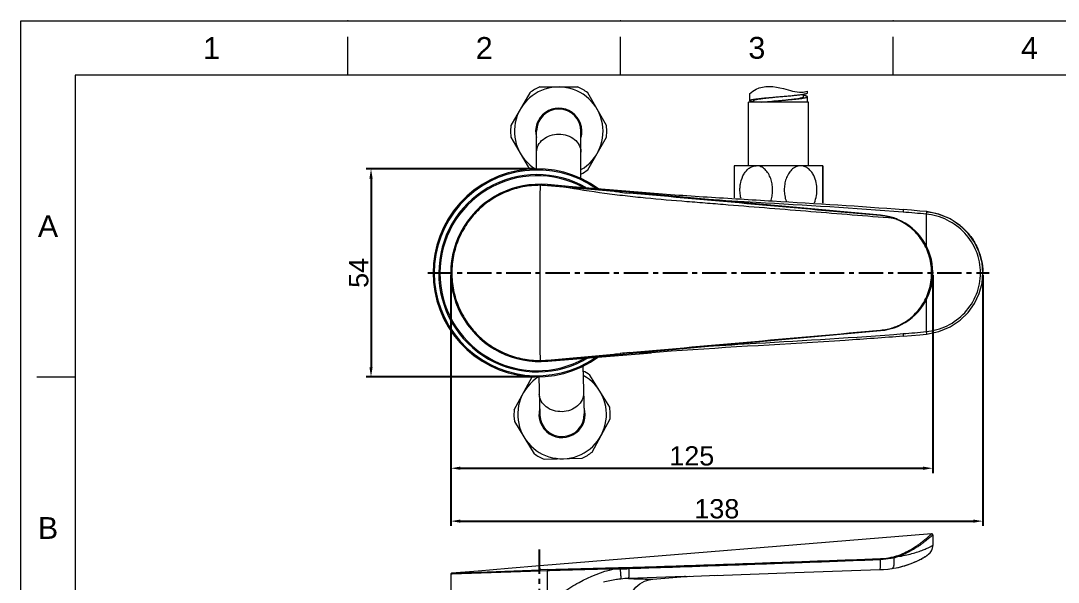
# Model space of a CAD drawing. Header units: millimetres. Extents: x 1334 to 1928, y -1757 to -1337.
# Drawn here: x 1334.4 to 1603.5, y -1482.9 to -1337.2 of the extents above; entities that cross this region are included whole.
import ezdxf

# ---------------------------------------------------------------- set-up
doc = ezdxf.new("R2010")
doc.units = ezdxf.units.MM
doc.header["$LTSCALE"] = 0.1
doc.linetypes.add('CENTERX2', pattern=[101.6, 63.5, -12.7, 12.7, -12.7])
doc.layers.get('0').update_dxf_attribs({"lineweight": 13})
doc.layers.add('CENTER', color=1, linetype='CENTERX2')
doc.layers.add('DIM', color=3, linetype='Continuous', lineweight=9)
doc.styles.get("Standard").update_dxf_attribs({"font": 'arial.ttf'})
doc.dimstyles.new('ISO-25', dxfattribs={"dimtxt": 2.5, "dimasz": 2.5, "dimexe": 1.25, "dimexo": 0.625, "dimtad": 1, "dimtxsty": 'Standard', "dimcen": 2.5, "dimadec": 0, "dimazin": 0, "dimtfac": 1, "dimtmove": 0, "dimatfit": 3, "dimfxl": 0, "dimarcsym": 0})

# ---------------------------------------------------------------- blocks, each defined once
blk = doc.blocks.new('*D32')
at = {"layer": 'Defpoints', "color": 0}
for p in [(1468.32, -1375.62), (1425.24, -1429.62), (1468.32, -1429.62)]:
    blk.add_point(p, dxfattribs=at)
at = {"layer": 'DIM', "color": 0, "linetype": 'ByBlock', "lineweight": -2}
for p, q in [((1467.7, -1375.62), (1423.99, -1375.62)), ((1425.24, -1378.12), (1425.24, -1427.12)), ((1467.7, -1429.62), (1423.99, -1429.62))]:
    blk.add_line(p, q, dxfattribs=at)
at = {"layer": 'DIM', "color": 0}
for points in [[(1424.82, -1378.12), (1425.65, -1378.12), (1425.24, -1375.62)], [(1424.82, -1427.12), (1425.65, -1427.12), (1425.24, -1429.62)]]:
    blk.add_solid(points, dxfattribs=at)
at = {"layer": 'DIM', "color": 0, "insert": (1422.07, -1402.62), "char_height": 5, "attachment_point": 5, "rotation": 90}
blk.add_mtext('54', dxfattribs=at)
blk = doc.blocks.new('*D21')
at = {"layer": 'Defpoints', "color": 0}
for p in [(1445.92, -1402.62), (1570.92, -1402.62), (1570.92, -1453.32)]:
    blk.add_point(p, dxfattribs=at)
at = {"layer": 'DIM', "color": 0, "linetype": 'ByBlock', "lineweight": -2}
for p, q in [((1445.92, -1403.24), (1445.92, -1454.57)), ((1570.92, -1403.24), (1570.92, -1454.57)), ((1448.42, -1453.32), (1568.42, -1453.32))]:
    blk.add_line(p, q, dxfattribs=at)
at = {"layer": 'DIM', "color": 0}
for points in [[(1448.42, -1452.9), (1448.42, -1453.74), (1445.92, -1453.32)], [(1568.42, -1452.9), (1568.42, -1453.74), (1570.92, -1453.32)]]:
    blk.add_solid(points, dxfattribs=at)
at = {"layer": 'DIM', "color": 0, "insert": (1508.42, -1450.14), "char_height": 5, "attachment_point": 5}
blk.add_mtext('125', dxfattribs=at)
blk = doc.blocks.new('*D22')
at = {"layer": 'Defpoints', "color": 0}
for p in [(1445.92, -1402.62), (1583.92, -1402.62), (1583.92, -1467.05)]:
    blk.add_point(p, dxfattribs=at)
at = {"layer": 'DIM', "color": 0, "linetype": 'ByBlock', "lineweight": -2}
for p, q in [((1445.92, -1403.24), (1445.92, -1468.3)), ((1583.92, -1403.24), (1583.92, -1468.3)), ((1448.42, -1467.05), (1581.42, -1467.05))]:
    blk.add_line(p, q, dxfattribs=at)
at = {"layer": 'DIM', "color": 0}
for points in [[(1448.42, -1466.64), (1448.42, -1467.47), (1445.92, -1467.05)], [(1581.42, -1466.64), (1581.42, -1467.47), (1583.92, -1467.05)]]:
    blk.add_solid(points, dxfattribs=at)
at = {"layer": 'DIM', "color": 0, "insert": (1514.92, -1463.87), "char_height": 5, "attachment_point": 5}
blk.add_mtext('138', dxfattribs=at)
blk = doc.blocks.new('*D30')
at = {"layer": 'Defpoints', "color": 0}
for p in [(1468.92, -1474.38), (1438.26, -1546.16), (1459, -1547.25), (1454.18, -1605.58), (1468.92, -1612.85)]:
    blk.add_point(p, dxfattribs=at)
at = {"layer": 'DIM', "color": 0, "linetype": 'ByBlock', "lineweight": -2}
blk.add_arc((1468.92, -1660.59), 113.78, 91.259, 103.7411, dxfattribs=at)
at = {"layer": 'DIM', "color": 0}
for points in [[(1466.42, -1546.42), (1466.43, -1547.26), (1468.92, -1546.81)], [(1442, -1550.47), (1441.79, -1549.67), (1439.47, -1550.69)]]:
    blk.add_solid(points, dxfattribs=at)
at = {"layer": 'DIM', "color": 0, "insert": (1453.65, -1544.64), "char_height": 5, "attachment_point": 5, "rotation": 7.5}
blk.add_mtext('15°', dxfattribs=at)

msp = doc.modelspace()

# ---------------------------------------------------------------- linework, layer by layer
for p, q in [((1419.241, -1351.314), (1419.241, -1341.314)), ((1489.948, -1351.314), (1489.948, -1341.314)), ((1560.655, -1351.314), (1560.655, -1341.314)), ((1914.19, -1351.314), (1348.534, -1351.314)), ((1348.534, -1351.314), (1348.534, -1743.031)), ((1348.534, -1429.657), (1338.534, -1429.657))]:
    msp.add_line(p, q)
at = {"color": 7, "linetype": 'Continuous'}
for p, q in [((1466.411, -1355.873), (1461.512, -1364.358)), ((1469.021, -1354.366), (1478.819, -1354.366)), ((1486.329, -1364.358), (1481.43, -1355.873)), ((1538.419, -1355.904), (1538.419, -1355.467)), ((1523.169, -1374.805), (1523.169, -1358.305)), ((1538.669, -1358.305), (1523.169, -1358.305)), ((1523.419, -1356.142), (1523.419, -1357.904)), ((1524.419, -1357.904), (1524.419, -1358.305)), ((1530.904, -1357.905), (1530.919, -1357.904)), ((1537.419, -1356.904), (1537.419, -1356.233)), ((1538.419, -1358.305), (1538.419, -1356.904)), ((1538.669, -1374.805), (1538.669, -1358.305)), ((1461.512, -1364.358), (1461.42, -1365.866)), ((1461.42, -1365.866), (1461.512, -1367.373)), ((1468.17, -1375.659), (1468.17, -1365.866)), ((1479.67, -1378.134), (1479.67, -1365.866)), ((1486.42, -1365.866), (1486.329, -1364.358)), ((1486.329, -1367.373), (1486.42, -1365.866)), ((1461.512, -1367.373), (1466.339, -1375.734)), ((1481.43, -1375.858), (1486.329, -1367.373)), ((1542.419, -1374.805), (1519.419, -1374.805)), ((1519.419, -1374.807), (1519.419, -1374.805)), ((1542.42, -1374.807), (1542.419, -1374.805)), ((1469.081, -1379.892), (1469.095, -1379.616)), ((1471.019, -1379.711), (1470.982, -1379.981)), ((1475.151, -1380.357), (1470.982, -1379.981)), ((1488.281, -1381.293), (1471.019, -1379.711)), ((1471.057, -1379.715), (1495.536, -1381.69)), ((1488.251, -1381.536), (1475.151, -1380.357)), ((1484.297, -1380.783), (1484.286, -1380.927)), ((1488.281, -1381.293), (1488.251, -1381.536)), ((1489.908, -1381.453), (1489.875, -1381.694)), ((1492.186, -1381.676), (1492.156, -1381.912)), ((1492.186, -1381.676), (1492.186, -1381.676)), ((1494.88, -1381.638), (1494.857, -1381.921)), ((1557.382, -1387.64), (1557.363, -1387.752)), ((1569.233, -1387.367), (1569.249, -1395.636)), ((1572.519, -1387.368), (1569.267, -1386.711)), ((1561.801, -1388.728), (1561.549, -1388.625)), ((1442.819, -1402.616), (1443.119, -1402.618)), ((1446.193, -1402.616), (1445.92, -1402.616)), ((1570.92, -1402.461), (1570.596, -1402.458)), ((1570.596, -1402.458), (1570.596, -1402.773)), ((1570.92, -1402.77), (1570.596, -1402.773)), ((1570.92, -1402.461), (1570.92, -1402.77)), ((1583.92, -1402.616), (1583.302, -1402.616)), ((1583.915, -1402.194), (1583.914, -1402.161)), ((1583.921, -1402.616), (1583.92, -1402.497)), ((1569.249, -1409.611), (1569.233, -1417.864)), ((1557.363, -1417.484), (1557.382, -1417.591)), ((1559.81, -1417.17), (1560.894, -1416.847)), ((1561.599, -1416.586), (1561.832, -1416.49)), ((1492.156, -1423.321), (1492.185, -1423.555)), ((1494.857, -1423.309), (1494.88, -1423.593)), ((1494.881, -1423.597), (1497.977, -1423.349)), ((1469.095, -1425.615), (1469.081, -1425.339)), ((1470.982, -1425.25), (1488.238, -1423.698)), ((1470.982, -1425.25), (1471.019, -1425.52)), ((1488.268, -1423.939), (1471.019, -1425.52)), ((1471.057, -1425.516), (1494.88, -1423.593)), ((1484.297, -1424.448), (1484.286, -1424.304)), ((1488.238, -1423.698), (1488.268, -1423.939)), ((1489.835, -1423.543), (1489.868, -1423.782)), ((1492.185, -1423.555), (1492.186, -1423.555)), ((1480.176, -1426.826), (1480.532, -1439.187)), ((1462.338, -1438.204), (1466.99, -1429.581)), ((1468.751, -1429.596), (1469.037, -1439.519)), ((1487.145, -1437.489), (1482.004, -1429.148)), ((1462.338, -1438.204), (1462.29, -1439.713)), ((1487.28, -1438.993), (1487.145, -1437.489)), ((1487.232, -1440.502), (1487.28, -1438.993)), ((1462.29, -1439.713), (1462.425, -1441.217)), ((1462.425, -1441.217), (1467.566, -1449.558)), ((1482.579, -1449.125), (1487.232, -1440.502)), ((1470.219, -1450.989), (1480.013, -1450.707)), ((1570.596, -1470.325), (1468.975, -1478.69)), ((1570.596, -1470.325), (1570.596, -1470.326)), ((1570.822, -1470.403), (1570.768, -1470.364)), ((1570.87, -1470.459), (1570.822, -1470.403)), ((1570.92, -1470.625), (1570.92, -1473.355)), ((1570.909, -1473.62), (1570.92, -1473.355)), ((1557.363, -1476.788), (1557.384, -1477.061)), ((1446.193, -1480.565), (1469.081, -1479.699)), ((1469.081, -1479.699), (1468.975, -1478.69)), ((1470.983, -1479.627), (1469.081, -1479.7)), ((1469.095, -1479.997), (1469.081, -1479.699)), ((1489.835, -1479.113), (1492.156, -1479.048)), ((1557.198, -1479.629), (1557.198, -1479.629)), ((1557.199, -1479.627), (1557.2, -1479.627)), ((1560.297, -1479.358), (1560.297, -1479.358)), ((1446.206, -1480.853), (1445.92, -1480.863)), ((1445.92, -1480.863), (1445.92, -1488.358)), ((1469.094, -1479.997), (1446.206, -1480.853)), ((1471.019, -1479.925), (1469.094, -1479.998)), ((1471.019, -1488.346), (1471.019, -1479.925)), ((1506.535, -1481.409), (1492.037, -1481.93)), ((1498.346, -1482.092), (1506.628, -1481.411)), ((1506.779, -1481.4), (1506.535, -1481.409)), ((1506.697, -1481.406), (1506.869, -1481.397)), ((1506.779, -1481.401), (1515.108, -1481.105)), ((1506.869, -1481.397), (1507.258, -1481.384)), ((1507.258, -1481.384), (1507.721, -1481.367))]:
    msp.add_line(p, q, dxfattribs=at)
msp.add_lwpolyline([(1334.392, -1337.172), (1928.332, -1337.172), (1928.332, -1757.172), (1334.392, -1757.172)], close=True)
for points in [[(1489.908, -1381.453), (1489.384, -1381.4), (1488.696, -1381.332), (1488.281, -1381.293)], [(1492.186, -1381.676), (1491.508, -1381.612), (1490.603, -1381.524), (1489.908, -1381.453)], [(1557.382, -1387.64), (1533.689, -1385.478), (1511.811, -1383.478), (1492.186, -1381.676)], [(1560.856, -1388.371), (1559.788, -1388.056), (1558.481, -1387.781), (1557.382, -1387.64)], [(1561.549, -1388.625), (1561.1, -1388.456), (1560.856, -1388.371)], [(1569.267, -1386.711), (1567.598, -1386.557), (1565.366, -1386.362), (1563.253, -1386.187)], [(1583.92, -1402.616), (1583.698, -1399.98), (1582.976, -1397.245), (1581.777, -1394.685), (1580.134, -1392.368), (1578.025, -1390.31), (1575.476, -1388.609), (1572.519, -1387.368)], [(1569.267, -1418.52), (1572.519, -1417.863), (1575.477, -1416.622), (1578.025, -1414.921), (1580.134, -1412.863), (1581.777, -1410.546), (1582.976, -1407.986), (1583.698, -1405.251), (1583.92, -1402.616)], [(1583.914, -1403.079), (1583.915, -1403.033), (1583.918, -1402.907), (1583.92, -1402.722), (1583.921, -1402.616)], [(1583.92, -1402.497), (1583.918, -1402.315), (1583.915, -1402.194)], [(1492.186, -1423.555), (1511.792, -1421.754), (1533.671, -1419.755), (1557.382, -1417.591)], [(1557.382, -1417.591), (1558.49, -1417.449), (1559.81, -1417.17)], [(1560.894, -1416.847), (1561.153, -1416.756), (1561.599, -1416.586)], [(1563.253, -1419.044), (1565.366, -1418.869), (1567.598, -1418.674), (1569.267, -1418.52)], [(1488.268, -1423.939), (1488.655, -1423.903), (1489.334, -1423.836)], [(1489.334, -1423.836), (1490.556, -1423.712), (1491.474, -1423.622), (1492.185, -1423.555)], [(1570.92, -1470.624), (1570.893, -1470.498), (1570.815, -1470.396), (1570.702, -1470.335), (1570.596, -1470.325)], [(1560.333, -1479.348), (1560.776, -1479.279), (1561.393, -1479.17), (1561.988, -1479.049), (1562.561, -1478.917), (1563.113, -1478.776), (1563.644, -1478.626), (1564.151, -1478.469), (1564.633, -1478.308), (1565.088, -1478.145), (1565.516, -1477.981), (1565.919, -1477.817), (1566.297, -1477.654), (1566.651, -1477.495), (1566.98, -1477.34), (1567.286, -1477.19), (1567.568, -1477.047), (1567.827, -1476.91), (1568.064, -1476.782), (1568.281, -1476.661), (1568.478, -1476.548), (1568.656, -1476.444), (1568.815, -1476.349), (1568.957, -1476.263), (1569.081, -1476.186), (1569.191, -1476.116), (1569.288, -1476.054), (1569.373, -1475.999), (1569.447, -1475.95), (1569.515, -1475.904), (1569.58, -1475.859), (1569.648, -1475.811), (1569.732, -1475.749), (1569.855, -1475.649), (1570.027, -1475.492), (1570.222, -1475.28), (1570.416, -1475.02), (1570.59, -1474.723), (1570.736, -1474.391), (1570.845, -1474.023), (1570.909, -1473.62)], [(1569.867, -1475.64), (1570.041, -1475.478), (1570.237, -1475.263), (1570.431, -1474.998), (1570.607, -1474.691), (1570.751, -1474.349), (1570.855, -1473.98), (1570.909, -1473.604)], [(1560.297, -1479.358), (1560.756, -1479.287), (1561.394, -1479.175), (1562.013, -1479.049), (1562.614, -1478.91), (1563.196, -1478.759), (1563.757, -1478.598), (1564.296, -1478.429), (1564.807, -1478.254), (1565.289, -1478.075), (1565.743, -1477.896), (1566.169, -1477.717), (1566.567, -1477.539), (1566.939, -1477.365), (1567.284, -1477.197), (1567.6, -1477.035), (1567.888, -1476.883), (1568.148, -1476.74)], [(1568.148, -1476.74), (1568.381, -1476.608), (1568.588, -1476.488), (1568.771, -1476.379), (1568.931, -1476.281), (1569.073, -1476.194), (1569.198, -1476.115), (1569.307, -1476.044), (1569.403, -1475.981), (1569.486, -1475.925), (1569.563, -1475.873), (1569.641, -1475.817), (1569.735, -1475.747), (1569.867, -1475.64)], [(1468.975, -1478.69), (1460.764, -1479.356), (1453.011, -1479.993), (1446.193, -1480.565)], [(1514.29, -1481.134), (1535.117, -1480.403), (1557.199, -1479.627)], [(1557.198, -1479.629), (1558.134, -1479.583), (1559.3, -1479.483), (1560.297, -1479.358)], [(1557.2, -1479.627), (1558.149, -1479.579), (1559.326, -1479.476), (1560.333, -1479.348)], [(1491.92, -1489.069), (1492.015, -1487.927), (1492.374, -1486.589), (1493.007, -1485.326), (1493.879, -1484.212), (1494.944, -1483.31), (1496.123, -1482.652), (1497.343, -1482.249), (1498.346, -1482.092)], [(1506.61, -1481.412), (1506.725, -1481.404), (1506.778, -1481.402)]]:
    msp.add_lwpolyline(points, dxfattribs=at)
for centre, radius, start, end in [((1473.92, -1365.866), 11.5, 300.00199, 238.64398), ((1473.92, -1365.866), 12.5, 113.07392, 126.92608), ((1473.92, -1365.866), 12.5, 53.07392, 66.92608), ((1473.92, -1365.866), 6, 344.24217, 195.70723), ((1473.92, -1365.866), 5.75, 0, 180), ((1468.321, -1402.615), 27, 53.80285, 306.19709), ((1468.321, -1402.615), 26.7, 55.26659, 304.73065), ((1468.321, -1402.615), 25.502, 60.23195, 180.00005), ((1468.321, -1402.615), 25.202, 61.60097, 180.00527), ((1473.92, -1365.866), 12.5, 297.39282, 306.92608), ((1468.92, -1402.616), 23, 84.76565, 275.23435), ((3902.511, -1402.616), 2433.536, 179.464975, 180.535025), ((1468.925, -1403.155), 23.266, 84.92526, 89.61446), ((1474.175, -1535.174), 154.281, 84.15937, 84.76532), ((1513.404, -1148.676), 234.202, 264.23427, 264.79474), ((1567.387, -1405.502), 18.883, 83.72861, 84.29156), ((1555.921, -1402.757), 15.094, 71.06716, 71.30923), ((1556.303, -1401.65), 13.923, 69.93486, 71.07869), ((1556.665, -1400.658), 12.867, 67.01436, 69.93388), ((1556.03, -1402.151), 14.49, 66.77346, 67.00602), ((1556.02, -1402.461), 14.9, 0, 67.17465), ((1468.32, -1402.811), 25.502, 179.56143, 301.30666), ((1468.32, -1402.811), 25.202, 179.56143, 299.34758), ((1556.02, -1402.77), 14.9, 292.95611, 0), ((1568.31, -1402.616), 15.61, 0.11299, 1.18095), ((1556.056, -1402.807), 14.735, 275.09125, 288.80105), ((1556.435, -1403.931), 13.549, 288.81574, 289.04381), ((1556.506, -1404.136), 13.332, 289.04122, 290.22563), ((1556.669, -1404.571), 12.868, 290.216, 293.11753), ((1556.026, -1403.071), 14.499, 293.12692, 293.36079), ((1513.532, -1658.239), 235.889, 95.1992, 95.76544), ((1581.49, -2499.474), 1079.361, 94.16485, 94.602427), ((1468.925, -1402.076), 23.266, 270.38554, 275.07474), ((1474.807, -1276.629), 147.681, 275.21805, 275.84053), ((1474.785, -1439.353), 12.5, 54.72506, 64.25832), ((1474.785, -1439.353), 11.5, 121.90251, 61.64913), ((1474.785, -1439.353), 6, 165.89331, 17.35837), ((1474.785, -1439.353), 5.75, 181.65114, 1.65114), ((1474.785, -1439.353), 12.5, 234.72506, 248.57722), ((1474.785, -1439.353), 12.5, 294.72506, 308.57722), ((1570.618, -1470.628), 0.303, 60.49112, 71.7673), ((1570.617, -1470.627), 0.304, 24.14536, 33.64171), ((1567.91, -1473.352), 3.011, 344.39692, 345.87275), ((1567.923, -1473.356), 2.997, 345.86729, 0.00439), ((1557.199, -1462.269), 14.479, 284.41966, 288.19752), ((1557.221, -1462.666), 14.35, 284.84548, 288.74347), ((1472.66, -878.808), 600.55, 271.486436, 271.638855), ((1487.244, -1308.357), 171.097, 270.34286, 270.87888), ((1486.72, -1270.73), 208.727, 270.8643, 271.50065), ((1557.197, -1479.604), 0.0253, 264.15123, 270.97643), ((1560.253, -1479.053), 0.308, 273.65112, 278.15519)]:
    msp.add_arc(centre, radius, start, end, dxfattribs=at)
for points, knots in [([(1523.419, -1356.142), (1523.973, -1355.687), (1526.41, -1353.818), (1531.581, -1354.314), (1535.85, -1355.982), (1537.916, -1355.596), (1538.419, -1355.467)], [0.5293378, 0.5293378, 0.5293378, 0.5293378, 2.6445495, 9.6786671, 14.5052827, 16.0542496, 16.0542496, 16.0542496, 16.0542496]), ([(1530.919, -1356.904), (1531.407, -1356.862), (1532.364, -1356.781), (1533.753, -1356.658), (1535.034, -1356.536), (1536.156, -1356.415), (1536.972, -1356.31), (1537.513, -1356.221), (1537.828, -1356.161), (1538.076, -1356.1), (1538.239, -1356.047), (1538.335, -1356.001), (1538.389, -1355.966), (1538.419, -1355.928), (1538.419, -1355.904)], [0, 0, 0, 0, 0.1928466, 0.378337, 0.5494047, 0.6995552, 0.8231372, 0.8735, 0.9156339, 0.9492124, 0.9740928, 0.9833193, 0.9905193, 1, 1, 1, 1]), ([(1523.419, -1357.904), (1523.419, -1357.879), (1523.45, -1357.841), (1523.504, -1357.806), (1523.599, -1357.76), (1523.763, -1357.707), (1524.011, -1357.647), (1524.325, -1357.586), (1524.867, -1357.497), (1525.683, -1357.392), (1526.805, -1357.271), (1528.086, -1357.149), (1529.475, -1357.026), (1530.432, -1356.945), (1530.919, -1356.904)], [0, 0, 0, 0, 0.00948, 0.0166814, 0.025907, 0.0507871, 0.0843652, 0.1265001, 0.1768615, 0.3004435, 0.4505943, 0.6216624, 0.8071532, 1, 1, 1, 1]), ([(1524.415, -1358.235), (1524.271, -1358.211), (1524.07, -1358.173), (1523.823, -1358.114), (1523.682, -1358.074), (1523.569, -1358.033), (1523.48, -1357.99), (1523.419, -1357.938), (1523.419, -1357.904)], [0, 0, 0, 0, 0.408065, 0.5723152, 0.7093939, 0.8193071, 0.9026259, 1, 1, 1, 1]), ([(1524.419, -1357.904), (1524.419, -1357.88), (1524.444, -1357.842), (1524.492, -1357.807), (1524.574, -1357.761), (1524.716, -1357.708), (1524.932, -1357.647), (1525.204, -1357.586), (1525.673, -1357.498), (1526.38, -1357.392), (1527.353, -1357.271), (1528.463, -1357.149), (1529.667, -1357.026), (1530.497, -1356.945), (1530.919, -1356.904)], [0, 0, 0, 0, 0.0105453, 0.0180911, 0.0275721, 0.0527846, 0.0865441, 0.1287553, 0.1791145, 0.3025092, 0.4522919, 0.6228638, 0.8077746, 1, 1, 1, 1]), ([(1526.498, -1358.305), (1527.194, -1358.232), (1528.662, -1358.095), (1530.131, -1357.97), (1530.904, -1357.905)], [0, 0, 0, 0, 0.4742894, 1, 1, 1, 1]), ([(1530.919, -1357.904), (1531.342, -1357.862), (1532.171, -1357.781), (1533.375, -1357.658), (1534.485, -1357.536), (1535.458, -1357.415), (1536.165, -1357.31), (1536.635, -1357.221), (1536.907, -1357.16), (1537.122, -1357.1), (1537.264, -1357.046), (1537.346, -1357.001), (1537.394, -1356.965), (1537.419, -1356.927), (1537.419, -1356.904)], [0, 0, 0, 0, 0.1922253, 0.377136, 0.5477075, 0.69749, 0.8208845, 0.8712461, 0.9134547, 0.9472169, 0.9724267, 0.981909, 0.9894561, 1, 1, 1, 1]), ([(1530.919, -1357.904), (1531.407, -1357.862), (1532.364, -1357.781), (1533.753, -1357.658), (1535.034, -1357.536), (1536.156, -1357.415), (1536.972, -1357.31), (1537.513, -1357.221), (1537.828, -1357.16), (1538.076, -1357.1), (1538.239, -1357.047), (1538.335, -1357.001), (1538.389, -1356.966), (1538.419, -1356.928), (1538.419, -1356.904)], [0, 0, 0, 0, 0.1928543, 0.3783375, 0.5494074, 0.6995559, 0.823137, 0.8735026, 0.9156325, 0.9492155, 0.9740909, 0.9833199, 0.9905219, 1, 1, 1, 1]), ([(1538.419, -1356.904), (1538.419, -1356.869), (1538.361, -1356.819), (1538.273, -1356.776), (1538.163, -1356.735), (1538.025, -1356.695), (1537.784, -1356.637), (1537.587, -1356.6), (1537.446, -1356.576)], [0, 0, 0, 0, 0.0979008, 0.1812653, 0.29112, 0.4281319, 0.5922248, 1, 1, 1, 1]), ([(1468.17, -1371.291), (1468.17, -1370.982), (1468.246, -1370.357), (1468.697, -1369.149), (1469.814, -1367.821), (1471.714, -1366.813), (1473.177, -1366.581), (1473.92, -1366.581)], [0, 0, 0, 0, 0.1129272, 0.2278929, 0.4685, 0.7279669, 1, 1, 1, 1]), ([(1473.92, -1366.581), (1474.664, -1366.581), (1476.127, -1366.813), (1478.027, -1367.821), (1479.144, -1369.149), (1479.594, -1370.357), (1479.67, -1370.982), (1479.67, -1371.291)], [0, 0, 0, 0, 0.2720331, 0.5315, 0.7721071, 0.8870728, 1, 1, 1, 1]), ([(1519.419, -1374.805), (1519.419, -1374.807), (1519.419, -1374.813), (1519.418, -1374.825), (1519.418, -1374.845), (1519.418, -1374.887), (1519.417, -1374.957), (1519.416, -1375.062), (1519.416, -1375.194), (1519.415, -1375.35), (1519.415, -1375.528), (1519.414, -1375.806), (1519.413, -1376.195), (1519.412, -1376.705), (1519.411, -1377.264), (1519.411, -1377.861), (1519.41, -1378.488), (1519.409, -1379.362), (1519.409, -1380.48), (1519.409, -1381.827), (1519.409, -1382.726), (1519.41, -1383.171)], [0, 0, 0, 0, 0.0005925, 0.0020987, 0.0045104, 0.0078187, 0.0170708, 0.0296867, 0.0454728, 0.064202, 0.0856332, 0.1095287, 0.163781, 0.2252448, 0.292449, 0.364162, 0.4393621, 0.5171712, 0.6776543, 0.8402622, 1, 1, 1, 1]), ([(1521.972, -1376.937), (1522.15, -1376.638), (1522.552, -1376.077), (1523.302, -1375.386), (1524.181, -1374.918), (1524.83, -1374.805), (1525.148, -1374.805)], [0, 0, 0, 0, 0.2615157, 0.5151876, 0.7605327, 1, 1, 1, 1]), ([(1528.968, -1383.743), (1529.116, -1383.291), (1529.331, -1382.356), (1529.423, -1380.92), (1529.288, -1379.488), (1528.925, -1378.11), (1528.33, -1376.846), (1527.624, -1375.94), (1526.94, -1375.377), (1526.378, -1375.055), (1525.776, -1374.852), (1525.356, -1374.805), (1525.148, -1374.805)], [0, 0, 0, 0, 0.1294057, 0.2598527, 0.3901931, 0.51927, 0.6458044, 0.7683648, 0.8279365, 0.8862321, 0.9434374, 1, 1, 1, 1]), ([(1536.648, -1374.805), (1536.436, -1374.805), (1536.006, -1374.854), (1535.39, -1375.066), (1534.818, -1375.401), (1534.123, -1375.986), (1533.412, -1376.922), (1532.82, -1378.225), (1532.471, -1379.641), (1532.361, -1381.107), (1532.488, -1382.571), (1532.734, -1383.52), (1532.899, -1383.975)], [0, 0, 0, 0, 0.0566322, 0.1139206, 0.1723177, 0.2320007, 0.354765, 0.4814359, 0.610548, 0.7408028, 0.8710161, 1, 1, 1, 1]), ([(1539.841, -1376.951), (1539.662, -1376.651), (1539.26, -1376.086), (1538.506, -1375.39), (1537.622, -1374.919), (1536.969, -1374.805), (1536.648, -1374.805)], [0, 0, 0, 0, 0.2613568, 0.5149897, 0.7604003, 1, 1, 1, 1]), ([(1542.411, -1384.559), (1542.41, -1384.079), (1542.41, -1383.09), (1542.409, -1381.842), (1542.409, -1380.816), (1542.409, -1380.045), (1542.409, -1379.285), (1542.41, -1378.543), (1542.411, -1377.829), (1542.411, -1377.155), (1542.412, -1376.623), (1542.413, -1376.227), (1542.413, -1375.958), (1542.414, -1375.71), (1542.415, -1375.487), (1542.415, -1375.291), (1542.416, -1375.146), (1542.417, -1375.047), (1542.417, -1374.984), (1542.417, -1374.931), (1542.418, -1374.887), (1542.418, -1374.857), (1542.418, -1374.837), (1542.418, -1374.826), (1542.419, -1374.817), (1542.419, -1374.81), (1542.419, -1374.808), (1542.419, -1374.805), (1542.419, -1374.805)], [0, 0, 0, 0, 0.1475771, 0.3042236, 0.3837642, 0.4630651, 0.5413279, 0.6177059, 0.6912467, 0.7608395, 0.8251501, 0.8548276, 0.882539, 0.9080277, 0.9310089, 0.9511828, 0.968246, 0.9755158, 0.9818973, 0.9873601, 0.9918742, 0.9954106, 0.9968061, 0.9979511, 0.9988444, 0.9994843, 0.9998697, 1, 1, 1, 1]), ([(1542.419, -1374.805), (1542.42, -1374.807), (1542.419, -1374.815), (1542.421, -1374.83), (1542.421, -1374.856), (1542.421, -1374.892), (1542.421, -1374.937), (1542.422, -1375.015), (1542.423, -1375.134), (1542.423, -1375.301), (1542.424, -1375.498), (1542.425, -1375.722), (1542.426, -1376.067), (1542.426, -1376.546), (1542.427, -1377.168), (1542.428, -1377.842), (1542.429, -1378.555), (1542.429, -1379.296), (1542.43, -1380.313), (1542.43, -1381.591), (1542.429, -1383.094), (1542.428, -1384.081), (1542.428, -1384.56)], [0, 0, 0, 0, 0.0006399, 0.0022927, 0.0049478, 0.0085938, 0.0132105, 0.0187688, 0.0325906, 0.0497958, 0.0700837, 0.0931527, 0.1187049, 0.1761595, 0.2404702, 0.3100138, 0.3834688, 0.4597343, 0.5378654, 0.6964051, 0.8527282, 1, 1, 1, 1]), ([(1521.192, -1383.28), (1521.054, -1382.749), (1520.902, -1381.793), (1520.905, -1380.416), (1521.131, -1378.798), (1521.559, -1377.628), (1521.972, -1376.937)], [0, 0, 0, 0, 0.2515632, 0.441212, 0.6302357, 1, 1, 1, 1]), ([(1540.219, -1384.422), (1540.477, -1383.834), (1540.839, -1382.578), (1540.956, -1380.626), (1540.658, -1378.701), (1540.166, -1377.497), (1539.841, -1376.951)], [0, 0, 0, 0, 0.2493105, 0.5018724, 0.7535439, 1, 1, 1, 1]), ([(1469.081, -1379.892), (1467.59, -1379.883), (1464.597, -1380.153), (1460.283, -1381.437), (1456.301, -1383.54), (1452.808, -1386.383), (1449.939, -1389.855), (1447.807, -1393.823), (1446.49, -1398.131), (1446.196, -1401.123), (1446.193, -1402.615)], [0, 0, 0, 0, 0.1249586, 0.2499176, 0.3748927, 0.4998837, 0.6248921, 0.7499173, 0.8749515, 1, 1, 1, 1]), ([(1560.758, -1388.459), (1557.185, -1388.17), (1550.041, -1387.594), (1539.324, -1386.729), (1528.606, -1385.864), (1519.675, -1385.143), (1512.531, -1384.567), (1505.386, -1383.987), (1498.239, -1383.435), (1491.112, -1382.666), (1483.999, -1381.774), (1478.684, -1380.962), (1475.151, -1380.357)], [0, 0, 0, 0, 0.125001, 0.2500021, 0.3750031, 0.5000041, 0.5625046, 0.6250051, 0.7500043, 0.8125042, 0.8750042, 1, 1, 1, 1]), ([(1557.363, -1387.752), (1546.495, -1386.784), (1524.759, -1384.842), (1503.023, -1382.9), (1492.156, -1381.912)], [0, 0, 0, 0, 0.4999858, 1, 1, 1, 1]), ([(1495.536, -1381.69), (1498.353, -1381.915), (1503.99, -1382.344), (1515.272, -1383.104), (1535.033, -1384.276), (1551.975, -1385.277), (1563.253, -1386.187)], [0, 0, 0, 0, 0.1249376, 0.2498772, 0.4998512, 1, 1, 1, 1]), ([(1563.227, -1386.845), (1550.55, -1385.825), (1533.618, -1384.874), (1516.693, -1383.849), (1512.463, -1383.576)], [0, 0, 0, 0, 0.7500415, 1, 1, 1, 1]), ([(1560.757, -1388.459), (1560.485, -1388.367), (1559.376, -1388.035), (1558.23, -1387.829), (1557.363, -1387.752)], [0, 0, 0, 0, 0.2479534, 1, 1, 1, 1]), ([(1560.856, -1388.371), (1560.842, -1388.367), (1560.801, -1388.403), (1560.781, -1388.437), (1560.767, -1388.462)], [0, 0, 0, 0, 0.3297731, 1, 1, 1, 1]), ([(1563.253, -1386.187), (1563.257, -1386.187), (1563.256, -1386.21), (1563.26, -1386.239), (1563.258, -1386.303), (1563.256, -1386.384), (1563.251, -1386.487), (1563.242, -1386.642), (1563.233, -1386.763), (1563.227, -1386.845)], [0, 0, 0, 0, 0.0181914, 0.0714882, 0.1633983, 0.2911395, 0.4492401, 0.627423, 1, 1, 1, 1]), ([(1569.233, -1387.367), (1568.233, -1387.269), (1566.231, -1387.095), (1564.228, -1386.926), (1563.227, -1386.845)], [0, 0, 0, 0, 0.4999485, 1, 1, 1, 1]), ([(1569.267, -1386.711), (1569.272, -1386.712), (1569.271, -1386.736), (1569.275, -1386.766), (1569.272, -1386.829), (1569.269, -1386.908), (1569.263, -1387.006), (1569.251, -1387.161), (1569.241, -1387.283), (1569.232, -1387.367)], [0, 0, 0, 0, 0.0206911, 0.0770581, 0.1683052, 0.2910895, 0.441329, 0.6138444, 1, 1, 1, 1]), ([(1583.302, -1402.616), (1583.302, -1400.728), (1582.576, -1396.917), (1579.465, -1392.038), (1574.821, -1388.606), (1571.106, -1387.553), (1569.232, -1387.367)], [0, 0, 0, 0, 0.2503371, 0.5003197, 0.7503475, 1, 1, 1, 1]), ([(1569.45, -1386.732), (1571.355, -1386.942), (1575.126, -1388.049), (1579.075, -1390.965), (1581.466, -1394.013), (1582.819, -1396.595), (1583.678, -1399.386), (1583.897, -1401.323), (1583.917, -1402.294)], [0, 0, 0, 0, 0.2486723, 0.4980681, 0.6231866, 0.7488324, 0.8739874, 1, 1, 1, 1]), ([(1561.801, -1388.728), (1561.785, -1388.721), (1561.734, -1388.75), (1561.708, -1388.787), (1561.69, -1388.813)], [0, 0, 0, 0, 0.3473538, 1, 1, 1, 1]), ([(1570.596, -1402.458), (1570.596, -1400.946), (1570.15, -1397.985), (1568.268, -1394.036), (1565.429, -1390.864), (1563.028, -1389.387), (1561.744, -1388.836)], [0, 0, 0, 0, 0.2645954, 0.5148269, 0.7555412, 1, 1, 1, 1]), ([(1446.193, -1402.615), (1446.196, -1404.107), (1446.49, -1407.1), (1447.807, -1411.407), (1449.939, -1415.375), (1452.808, -1418.848), (1456.3, -1421.691), (1460.283, -1423.794), (1464.597, -1425.077), (1467.59, -1425.348), (1469.081, -1425.339)], [0, 0, 0, 0, 0.1250485, 0.2500828, 0.3751079, 0.5001163, 0.6251073, 0.7500823, 0.8750414, 1, 1, 1, 1]), ([(1561.775, -1416.382), (1563.061, -1415.826), (1565.457, -1414.343), (1568.286, -1411.166), (1570.154, -1407.227), (1570.596, -1404.276), (1570.596, -1402.773)], [0, 0, 0, 0, 0.2457056, 0.485792, 0.736447, 1, 1, 1, 1]), ([(1569.233, -1417.864), (1571.106, -1417.678), (1574.821, -1416.625), (1579.465, -1413.193), (1582.576, -1408.314), (1583.302, -1404.503), (1583.302, -1402.616)], [0, 0, 0, 0, 0.2496525, 0.4996803, 0.7496629, 1, 1, 1, 1]), ([(1492.156, -1423.321), (1503.023, -1422.334), (1524.759, -1420.393), (1546.495, -1418.453), (1557.363, -1417.484)], [0, 0, 0, 0, 0.5000146, 1, 1, 1, 1]), ([(1560.805, -1416.756), (1560.819, -1416.782), (1560.838, -1416.816), (1560.88, -1416.851), (1560.894, -1416.847)], [0, 0, 0, 0, 0.6707306, 1, 1, 1, 1]), ([(1561.832, -1416.49), (1561.816, -1416.497), (1561.765, -1416.468), (1561.739, -1416.431), (1561.721, -1416.405)], [0, 0, 0, 0, 0.3478438, 1, 1, 1, 1]), ([(1563.227, -1418.386), (1564.228, -1418.305), (1566.231, -1418.136), (1568.233, -1417.962), (1569.233, -1417.864)], [0, 0, 0, 0, 0.5000515, 1, 1, 1, 1]), ([(1569.233, -1417.864), (1569.24, -1417.944), (1569.251, -1418.064), (1569.262, -1418.218), (1569.269, -1418.321), (1569.272, -1418.402), (1569.275, -1418.467), (1569.271, -1418.496), (1569.271, -1418.52), (1569.267, -1418.52)], [0, 0, 0, 0, 0.3695837, 0.5472101, 0.7056201, 0.8341473, 0.9270578, 0.9813349, 1, 1, 1, 1]), ([(1563.253, -1419.044), (1558.244, -1419.448), (1538.2, -1420.874), (1518.129, -1421.872), (1503.099, -1422.963)], [0, 0, 0, 0, 0.2500766, 1, 1, 1, 1]), ([(1512.453, -1421.656), (1516.684, -1421.382), (1533.612, -1420.358), (1550.547, -1419.406), (1563.227, -1418.386)], [0, 0, 0, 0, 0.2499584, 1, 1, 1, 1]), ([(1563.227, -1418.386), (1563.233, -1418.468), (1563.242, -1418.589), (1563.251, -1418.744), (1563.256, -1418.847), (1563.258, -1418.928), (1563.26, -1418.992), (1563.256, -1419.021), (1563.257, -1419.044), (1563.253, -1419.044)], [0, 0, 0, 0, 0.372577, 0.5507599, 0.7088605, 0.8366017, 0.9285118, 0.9818086, 1, 1, 1, 1]), ([(1474.764, -1438.638), (1474.021, -1438.659), (1472.552, -1438.47), (1470.624, -1437.517), (1469.469, -1436.222), (1468.984, -1435.027), (1468.89, -1434.404), (1468.881, -1434.096)], [0, 0, 0, 0, 0.2720331, 0.5315, 0.7721071, 0.8870728, 1, 1, 1, 1]), ([(1480.376, -1433.764), (1480.385, -1434.073), (1480.327, -1434.7), (1479.911, -1435.921), (1478.833, -1437.28), (1476.963, -1438.342), (1475.507, -1438.617), (1474.764, -1438.638)], [0, 0, 0, 0, 0.1129272, 0.2278929, 0.4685, 0.7279669, 1, 1, 1, 1]), ([(1561.721, -1476.024), (1562.368, -1475.811), (1563.597, -1475.318), (1565.283, -1474.422), (1566.543, -1473.613), (1567.448, -1472.969), (1568.057, -1472.51), (1568.611, -1472.073), (1569.105, -1471.666), (1569.536, -1471.299), (1569.898, -1470.981), (1570.155, -1470.749), (1570.321, -1470.595), (1570.417, -1470.506), (1570.491, -1470.434), (1570.548, -1470.382), (1570.575, -1470.347), (1570.596, -1470.332), (1570.596, -1470.326)], [0, 0, 0, 0, 0.1922987, 0.3728308, 0.5381325, 0.6144371, 0.6863275, 0.7532496, 0.8137217, 0.8671086, 0.912774, 0.9498192, 0.9646536, 0.976939, 0.9866734, 0.9938029, 0.9982624, 1, 1, 1, 1]), ([(1570.92, -1470.625), (1570.92, -1470.631), (1570.899, -1470.646), (1570.871, -1470.68), (1570.812, -1470.732), (1570.737, -1470.802), (1570.639, -1470.89), (1570.468, -1471.042), (1570.204, -1471.271), (1569.833, -1471.584), (1569.391, -1471.946), (1568.884, -1472.348), (1568.316, -1472.78), (1567.692, -1473.233), (1566.765, -1473.869), (1565.474, -1474.669), (1563.748, -1475.555), (1562.493, -1476.043), (1561.832, -1476.254)], [0, 0, 0, 0, 0.0017164, 0.0061415, 0.0132241, 0.0228997, 0.0351151, 0.049869, 0.0867273, 0.1321862, 0.185361, 0.2456294, 0.3123733, 0.3841291, 0.4603568, 0.6257377, 0.8067548, 1, 1, 1, 1]), ([(1561.832, -1476.254), (1562.48, -1476.16), (1563.723, -1475.942), (1565.475, -1475.519), (1566.805, -1475.111), (1567.756, -1474.775), (1568.386, -1474.534), (1568.952, -1474.301), (1569.451, -1474.083), (1569.882, -1473.886), (1570.24, -1473.713), (1570.493, -1473.587), (1570.655, -1473.503), (1570.748, -1473.454), (1570.819, -1473.415), (1570.874, -1473.387), (1570.9, -1473.367), (1570.92, -1473.36), (1570.92, -1473.355)], [0, 0, 0, 0, 0.2049326, 0.3946842, 0.563551, 0.6398361, 0.7104303, 0.7744922, 0.8313056, 0.8808567, 0.9226652, 0.9558924, 0.9690828, 0.9799702, 0.9885439, 0.9947652, 0.9985935, 1, 1, 1, 1]), ([(1492.156, -1479.048), (1494.873, -1478.975), (1500.307, -1478.815), (1511.174, -1478.436), (1524.76, -1477.972), (1541.062, -1477.393), (1551.93, -1476.993), (1557.363, -1476.788)], [0, 0, 0, 0, 0.1249721, 0.2499677, 0.4999757, 0.7499875, 1, 1, 1, 1]), ([(1557.384, -1477.061), (1551.951, -1477.279), (1541.086, -1477.7), (1524.787, -1478.299), (1511.204, -1478.772), (1500.338, -1479.157), (1494.904, -1479.315), (1492.186, -1479.386)], [0, 0, 0, 0, 0.2500071, 0.5000106, 0.7500106, 0.8750091, 1, 1, 1, 1]), ([(1557.2, -1479.627), (1557.223, -1479.626), (1557.265, -1479.543), (1557.297, -1479.403), (1557.335, -1479.152), (1557.36, -1478.825), (1557.38, -1478.427), (1557.393, -1477.833), (1557.39, -1477.372), (1557.384, -1477.061)], [0, 0, 0, 0, 0.0265551, 0.0859573, 0.1815796, 0.311671, 0.4678476, 0.6406288, 1, 1, 1, 1]), ([(1557.363, -1476.788), (1557.658, -1476.776), (1558.816, -1476.703), (1559.967, -1476.508), (1560.805, -1476.292)], [0, 0, 0, 0, 0.2543086, 1, 1, 1, 1]), ([(1560.897, -1476.536), (1560.616, -1476.611), (1559.462, -1476.884), (1558.278, -1477.025), (1557.384, -1477.061)], [0, 0, 0, 0, 0.2454324, 1, 1, 1, 1]), ([(1560.333, -1479.348), (1560.394, -1479.339), (1560.527, -1479.272), (1560.678, -1479.073), (1560.799, -1478.783), (1560.887, -1478.409), (1560.94, -1477.973), (1560.963, -1477.341), (1560.933, -1476.857), (1560.897, -1476.536)], [0, 0, 0, 0, 0.0612235, 0.1399254, 0.2435492, 0.3719458, 0.5198059, 0.6791995, 1, 1, 1, 1]), ([(1560.805, -1476.292), (1560.815, -1476.307), (1560.857, -1476.384), (1560.883, -1476.469), (1560.897, -1476.536)], [0, 0, 0, 0, 0.2150714, 1, 1, 1, 1]), ([(1561.832, -1476.254), (1561.826, -1476.232), (1561.799, -1476.151), (1561.761, -1476.072), (1561.721, -1476.024)], [0, 0, 0, 0, 0.2678286, 1, 1, 1, 1]), ([(1470.982, -1479.627), (1472.421, -1479.571), (1475.297, -1479.494), (1479.612, -1479.377), (1483.925, -1479.266), (1486.8, -1479.193), (1488.238, -1479.157)], [0, 0, 0, 0, 0.2501284, 0.5000979, 0.7500564, 1, 1, 1, 1]), ([(1470.982, -1479.627), (1470.99, -1479.634), (1470.995, -1479.669), (1471.007, -1479.732), (1471.013, -1479.823), (1471.017, -1479.89), (1471.019, -1479.925)], [0, 0, 0, 0, 0.1005487, 0.3291637, 0.6529392, 1, 1, 1, 1]), ([(1471.019, -1488.346), (1472.317, -1487.361), (1474.972, -1485.462), (1480.513, -1482.057), (1485.093, -1480.137), (1488.268, -1479.451)], [0, 0, 0, 0, 0.2504671, 0.5008803, 1, 1, 1, 1]), ([(1488.268, -1479.451), (1486.83, -1479.488), (1483.955, -1479.562), (1479.643, -1479.673), (1475.331, -1479.792), (1472.456, -1479.87), (1471.019, -1479.925)], [0, 0, 0, 0, 0.2499997, 0.4999993, 0.7499988, 1, 1, 1, 1]), ([(1488.238, -1479.157), (1488.244, -1479.167), (1488.25, -1479.203), (1488.263, -1479.3), (1488.266, -1479.387), (1488.268, -1479.451)], [0, 0, 0, 0, 0.1220586, 0.3552819, 1, 1, 1, 1]), ([(1489.835, -1479.113), (1489.842, -1479.125), (1489.849, -1479.165), (1489.864, -1479.271), (1489.867, -1479.365), (1489.869, -1479.434)], [0, 0, 0, 0, 0.1305188, 0.3614192, 1, 1, 1, 1]), ([(1490.043, -1482.069), (1490.054, -1482.028), (1490.068, -1481.921), (1490.08, -1481.614), (1490.053, -1481.075), (1489.982, -1480.303), (1489.91, -1479.733), (1489.869, -1479.434)], [0, 0, 0, 0, 0.047594, 0.1214884, 0.3487461, 0.6581949, 1, 1, 1, 1]), ([(1492.037, -1481.93), (1492.058, -1481.911), (1492.087, -1481.831), (1492.121, -1481.676), (1492.149, -1481.437), (1492.173, -1481.123), (1492.189, -1480.743), (1492.199, -1480.156), (1492.194, -1479.698), (1492.186, -1479.386)], [0, 0, 0, 0, 0.0326969, 0.0945035, 0.1884675, 0.3127871, 0.4636786, 0.6340886, 1, 1, 1, 1]), ([(1492.156, -1479.048), (1492.162, -1479.062), (1492.168, -1479.104), (1492.182, -1479.215), (1492.185, -1479.314), (1492.186, -1479.386)], [0, 0, 0, 0, 0.1299831, 0.3669847, 1, 1, 1, 1]), ([(1446.193, -1480.565), (1446.121, -1480.572), (1445.977, -1480.641), (1445.921, -1480.791), (1445.92, -1480.863)], [0, 0, 0, 0, 0.5001204, 1, 1, 1, 1]), ([(1490.042, -1482.069), (1489.667, -1482.11), (1488.136, -1482.313), (1486.621, -1482.631), (1485.489, -1482.915)], [0, 0, 0, 0, 0.2443161, 1, 1, 1, 1]), ([(1492.037, -1481.93), (1492.947, -1481.971), (1494.217, -1482.024), (1495.785, -1482.067), (1496.676, -1482.085), (1497.374, -1482.091), (1497.876, -1482.095), (1498.178, -1482.091), (1498.313, -1482.094), (1498.346, -1482.092)], [0, 0, 0, 0, 0.4326821, 0.6044359, 0.7453898, 0.8562576, 0.9362261, 0.9840208, 1, 1, 1, 1])]:
    msp.add_open_spline(points, degree=3, knots=knots, dxfattribs=at)
for points in [[(1479.44, -1380.391), (1480.048, -1380.44), (1480.652, -1380.533), (1481.251, -1380.648)], [(1481.252, -1424.583), (1480.653, -1424.697), (1480.048, -1424.79), (1479.44, -1424.84)], [(1570.713, -1470.339), (1570.676, -1470.327), (1570.635, -1470.322), (1570.596, -1470.326)], [(1570.92, -1470.625), (1570.92, -1470.583), (1570.912, -1470.541), (1570.895, -1470.503)], [(1492.037, -1481.93), (1491.371, -1481.946), (1490.705, -1481.996), (1490.042, -1482.069)]]:
    msp.add_open_spline(points, degree=3, dxfattribs=at)
for p in [(1419.241, -1337.172), (1489.948, -1337.172), (1560.655, -1337.172)]:
    msp.add_point(p)
at = {"layer": 'CENTER'}
for p, q in [((1439.983, -1402.615), (1585.511, -1402.615)), ((1468.92, -1612.85), (1468.92, -1474.379))]:
    msp.add_line(p, q, dxfattribs=at)

# ---------------------------------------------------------------- texts
at = {"char_height": 5.657, "attachment_point": 5}
for s, width, insert in [('1', 50, (1383.887, -1344.243)), ('2', 50, (1454.594, -1344.243)), ('3', 50, (1525.301, -1344.243)), ('4', 50, (1596.008, -1344.243)), ('A', 10, (1341.463, -1390.486)), ('B', 10, (1341.463, -1468.829))]:
    msp.add_mtext_dynamic_manual_height_columns(s, width=width, gutter_width=12.5, heights=[0], dxfattribs=dict(at, insert=insert))

# ---------------------------------------------------------------- dimensions: what is measured, and where the dimension line sits
at = {"layer": 'DIM'}
dim = msp.add_linear_dim(base=(1425.236, -1429.615), p1=(1468.321, -1375.616), p2=(1468.321, -1429.615), angle=90, dimstyle='ISO-25', override={"dimtxt": 5, "dimdec": 1, "dimcen": 5, "dimtdec": 1, "dimfxl": 1.25, "dimarcsym": 1}, dxfattribs=at)
dim.commit()
dim.dimension.update_dxf_attribs({"geometry": '*D32', "text_midpoint": (1422.068, -1402.615)})
dim = msp.add_linear_dim(base=(1570.921, -1453.319), p1=(1445.92, -1402.615), p2=(1570.921, -1402.616), dimstyle='ISO-25', override={"dimtxt": 5, "dimdec": 1, "dimcen": 5, "dimtdec": 1, "dimfxl": 1.25, "dimarcsym": 1}, dxfattribs=at)
dim.commit()
dim.dimension.update_dxf_attribs({"geometry": '*D21', "text_midpoint": (1508.421, -1453.319), "dimtype": 160})
dim = msp.add_linear_dim(base=(1583.921, -1467.052), p1=(1445.92, -1402.615), p2=(1583.921, -1402.615), dimstyle='ISO-25', override={"dimtxt": 5, "dimdec": 1, "dimcen": 5, "dimtdec": 1, "dimfxl": 1.25, "dimarcsym": 1}, dxfattribs=at)
dim.commit()
dim.dimension.update_dxf_attribs({"geometry": '*D22', "text_midpoint": (1514.92, -1463.872)})
dim = msp.add_angular_dim_2l(base=(1459.004, -1547.246), line1=((1468.92, -1612.85), (1468.92, -1474.379)), line2=((1454.18, -1605.577), (1438.259, -1546.161)), dimstyle='ISO-25', override={"dimtxt": 5, "dimdec": 1, "dimcen": 5, "dimtdec": 1, "dimfxl": 1.25, "dimarcsym": 1}, dxfattribs=at)
dim.commit()
dim.dimension.update_dxf_attribs({"geometry": '*D30', "text_midpoint": (1453.655, -1544.636)})

doc.saveas('drawing.dxf')
